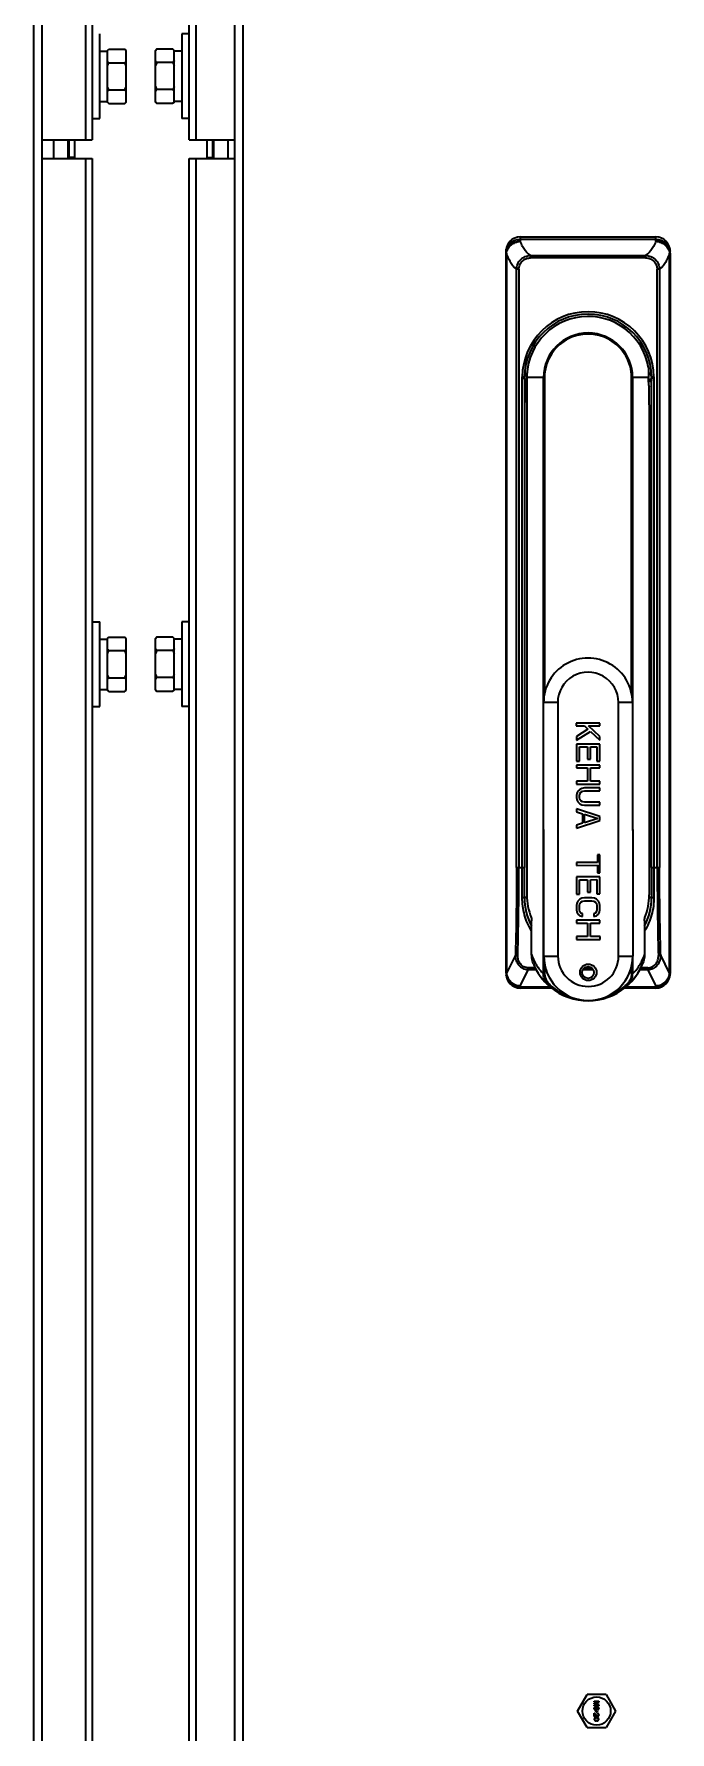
# Model space of a CAD drawing. Header units: millimetres. Extents: x 32496 to 166256, y 3504 to 23939.
# Drawn here: x 50183.9 to 50319.1, y 15969.3 to 16330.3 of the extents above; entities that cross this region are included whole.
import ezdxf

# ---------------------------------------------------------------- set-up
doc = ezdxf.new("R2010")
doc.units = ezdxf.units.MM
doc.layers.get('0').update_dxf_attribs({"lineweight": 35})

msp = doc.modelspace()

# ---------------------------------------------------------------- linework, layer by layer
at = {"linetype": 'Continuous'}
for p, q in [((50183.94, 15308.349), (50183.94, 17321.349)), ((50185.64, 17321.349), (50185.64, 15308.349)), ((50194.94, 16307.849), (50194.94, 17319.949)), ((50218.34, 17319.949), (50218.34, 16307.849)), ((50226.64, 15308.349), (50226.64, 17321.349)), ((50228.34, 17321.349), (50228.34, 15308.349)), ((50196.34, 16443.718), (50196.34, 16307.849)), ((50216.94, 16307.849), (50216.94, 16443.73)), ((50197.94, 16312.349), (50197.94, 16330.349)), ((50216.94, 16330.349), (50215.34, 16330.349)), ((50215.34, 16330.349), (50215.34, 16312.349)), ((50197.94, 16326.699), (50199.54, 16326.699)), ((50199.54, 16326.822), (50199.84, 16327.122)), ((50199.54, 16315.875), (50199.54, 16326.822)), ((50199.84, 16327.122), (50203.24, 16327.122)), ((50203.54, 16326.822), (50203.24, 16327.122)), ((50203.54, 16315.875), (50203.54, 16326.822)), ((50209.74, 16326.822), (50210.011, 16327.093)), ((50209.74, 16315.875), (50209.74, 16326.822)), ((50210.04, 16327.122), (50210.011, 16327.093)), ((50213.44, 16327.122), (50210.04, 16327.122)), ((50213.44, 16327.122), (50213.469, 16327.093)), ((50213.74, 16326.822), (50213.469, 16327.093)), ((50213.74, 16315.875), (50213.74, 16326.822)), ((50215.34, 16326.699), (50213.74, 16326.699)), ((50199.84, 16324.235), (50203.24, 16324.235)), ((50213.44, 16324.28), (50210.04, 16324.28)), ((50197.94, 16315.999), (50199.54, 16315.999)), ((50199.54, 16315.875), (50199.84, 16315.575)), ((50199.84, 16318.462), (50203.24, 16318.462)), ((50199.84, 16315.575), (50203.24, 16315.575)), ((50203.54, 16315.875), (50203.24, 16315.575)), ((50209.74, 16315.875), (50210.011, 16315.604)), ((50213.44, 16318.506), (50210.04, 16318.506)), ((50213.44, 16315.575), (50210.04, 16315.575)), ((50213.74, 16315.875), (50213.469, 16315.604)), ((50215.34, 16315.999), (50213.74, 16315.999)), ((50196.34, 16312.349), (50197.94, 16312.349)), ((50216.94, 16312.349), (50215.34, 16312.349)), ((50185.64, 16307.849), (50196.34, 16307.849)), ((50188.14, 16303.849), (50188.14, 16307.849)), ((50191.14, 16307.849), (50191.14, 16303.849)), ((50191.34, 16307.849), (50191.34, 16304.049)), ((50192.54, 16307.849), (50192.54, 16304.049)), ((50216.94, 16307.849), (50226.64, 16307.849)), ((50220.74, 16304.049), (50220.74, 16307.849)), ((50221.94, 16304.049), (50221.94, 16307.849)), ((50222.14, 16303.849), (50222.14, 16307.849)), ((50225.14, 16307.849), (50225.14, 16303.849)), ((50185.64, 16303.849), (50196.34, 16303.849)), ((50192.54, 16304.049), (50191.34, 16304.049)), ((50194.94, 15308.349), (50194.94, 16303.849)), ((50196.34, 16303.849), (50196.34, 16198.981)), ((50216.94, 16303.849), (50226.64, 16303.849)), ((50216.94, 16198.994), (50216.94, 16303.849)), ((50218.34, 16303.849), (50218.34, 15308.349)), ((50220.74, 16304.049), (50221.94, 16304.049)), ((50287.29, 16287.199), (50316.139, 16287.199)), ((50287.29, 16287.199), (50287.29, 16286.662)), ((50316.14, 16286.662), (50287.29, 16286.662)), ((50287.29, 16286.662), (50287.29, 16286.294)), ((50316.14, 16286.662), (50316.139, 16287.199)), ((50316.14, 16286.292), (50316.14, 16286.662)), ((50284.29, 16284.199), (50284.29, 16283.774)), ((50284.368, 16283.774), (50284.29, 16283.774)), ((50284.29, 16130.648), (50284.29, 16283.774)), ((50284.368, 16283.774), (50284.368, 16130.648)), ((50289.505, 16283.251), (50313.928, 16283.251)), ((50289.505, 16283.251), (50289.505, 16282.755)), ((50313.928, 16282.755), (50289.505, 16282.755)), ((50313.928, 16282.755), (50313.928, 16283.251)), ((50319.139, 16283.774), (50319.062, 16283.774)), ((50319.062, 16130.648), (50319.062, 16283.774)), ((50319.139, 16283.774), (50319.139, 16284.199)), ((50319.139, 16283.774), (50319.139, 16130.648)), ((50287.014, 16280.309), (50286.527, 16280.309)), ((50286.527, 16153.099), (50286.527, 16280.309)), ((50287.014, 16280.309), (50287.014, 16153.099)), ((50316.906, 16280.309), (50316.419, 16280.309)), ((50316.419, 16153.099), (50316.419, 16280.309)), ((50316.906, 16280.309), (50316.906, 16153.099)), ((50287.72, 16257.256), (50288.218, 16257.225)), ((50287.726, 16257.445), (50288.226, 16257.44)), ((50289.785, 16257.299), (50288.738, 16257.299)), ((50288.738, 16257.165), (50288.738, 16257.299)), ((50292.248, 16257.299), (50289.785, 16257.299)), ((50292.466, 16257.299), (50292.248, 16257.299)), ((50292.248, 16130.514), (50292.248, 16257.299)), ((50292.466, 16257.299), (50292.466, 16190.094)), ((50311.189, 16257.299), (50310.97, 16257.299)), ((50310.97, 16190.099), (50310.97, 16257.299)), ((50314.554, 16257.299), (50311.189, 16257.299)), ((50311.189, 16257.299), (50311.189, 16160.981)), ((50314.554, 16259.349), (50314.554, 16257.299)), ((50315.207, 16257.442), (50315.707, 16257.447)), ((50315.714, 16257.255), (50315.215, 16257.225)), ((50288.216, 16257.158), (50287.717, 16257.158)), ((50287.717, 16153.099), (50287.717, 16257.158)), ((50288.216, 16257.158), (50288.216, 16153.099)), ((50288.688, 16256.878), (50288.683, 16256.878)), ((50288.727, 16256.888), (50288.722, 16256.888)), ((50288.731, 16254.387), (50288.731, 16254.502)), ((50288.736, 16256.605), (50288.735, 16255.894)), ((50288.736, 16257.098), (50288.736, 16257.064)), ((50288.737, 16257.098), (50288.736, 16256.605)), ((50288.736, 16256.007), (50288.737, 16256.597)), ((50288.737, 16257.165), (50288.737, 16257.098)), ((50288.737, 16256.597), (50288.738, 16257.064)), ((50288.738, 16257.098), (50288.738, 16257.165)), ((50288.738, 16257.064), (50288.738, 16257.165)), ((50288.738, 16257.098), (50288.738, 16257.064)), ((50288.738, 16257.064), (50288.738, 16257.098)), ((50314.699, 16255.363), (50314.7, 16255.353)), ((50314.699, 16255.252), (50314.699, 16255.363)), ((50314.705, 16254.164), (50314.7, 16255.353)), ((50315.717, 16257.158), (50315.216, 16257.158)), ((50315.216, 16153.099), (50315.216, 16257.158)), ((50315.717, 16257.158), (50315.717, 16153.099)), ((50288.717, 16251.964), (50288.717, 16251.962)), ((50288.717, 16251.506), (50288.717, 16251.513)), ((50288.717, 16251.506), (50288.717, 16147.296)), ((50314.716, 16251.964), (50314.716, 16251.962)), ((50314.717, 16251.52), (50314.717, 16147.296)), ((50314.717, 16251.52), (50314.717, 16251.513)), ((50196.34, 16205.349), (50197.94, 16205.349)), ((50197.94, 16187.349), (50197.94, 16205.349)), ((50216.94, 16205.349), (50215.34, 16205.349)), ((50215.34, 16205.349), (50215.34, 16187.349)), ((50197.94, 16201.699), (50199.54, 16201.699)), ((50199.54, 16201.822), (50199.84, 16202.122)), ((50199.54, 16190.875), (50199.54, 16201.822)), ((50199.84, 16202.122), (50203.24, 16202.122)), ((50203.54, 16201.822), (50203.24, 16202.122)), ((50203.54, 16190.875), (50203.54, 16201.822)), ((50209.74, 16201.822), (50210.011, 16202.093)), ((50209.74, 16190.875), (50209.74, 16201.822)), ((50210.04, 16202.122), (50210.011, 16202.093)), ((50213.44, 16202.122), (50210.04, 16202.122)), ((50213.44, 16202.122), (50213.469, 16202.093)), ((50213.74, 16201.822), (50213.469, 16202.093)), ((50213.74, 16190.875), (50213.74, 16201.822)), ((50215.34, 16201.699), (50213.74, 16201.699)), ((50196.34, 16198.981), (50196.34, 16193.718)), ((50199.84, 16199.235), (50203.24, 16199.235)), ((50213.44, 16199.28), (50210.04, 16199.28)), ((50216.94, 16193.73), (50216.94, 16198.994)), ((50196.34, 16193.718), (50196.34, 15948.981)), ((50199.84, 16193.462), (50203.24, 16193.462)), ((50213.44, 16193.506), (50210.04, 16193.506)), ((50216.94, 15948.994), (50216.94, 16193.73)), ((50197.94, 16190.999), (50199.54, 16190.999)), ((50199.54, 16190.875), (50199.84, 16190.575)), ((50199.84, 16190.575), (50203.24, 16190.575)), ((50203.54, 16190.875), (50203.24, 16190.575)), ((50209.74, 16190.875), (50210.011, 16190.604)), ((50213.44, 16190.575), (50210.04, 16190.575)), ((50213.74, 16190.875), (50213.469, 16190.604)), ((50215.34, 16190.999), (50213.74, 16190.999)), ((50196.34, 16187.349), (50197.94, 16187.349)), ((50216.94, 16187.349), (50215.34, 16187.349)), ((50295.269, 16188.194), (50292.268, 16188.191)), ((50292.309, 16134.292), (50292.268, 16188.191)), ((50295.269, 16188.194), (50295.31, 16134.294)), ((50311.168, 16188.206), (50308.169, 16188.204)), ((50308.21, 16134.304), (50308.169, 16188.204)), ((50311.168, 16188.206), (50311.209, 16134.306)), ((50304.222, 16183.851), (50299.222, 16183.847)), ((50299.222, 16183.847), (50299.222, 16183.237)), ((50299.222, 16183.237), (50300.925, 16183.239)), ((50301.67, 16182.529), (50299.224, 16181.003)), ((50299.225, 16180.191), (50302.202, 16182.021)), ((50300.925, 16183.239), (50301.67, 16182.529)), ((50301.776, 16183.239), (50304.222, 16183.241)), ((50304.224, 16181.007), (50301.776, 16183.239)), ((50302.202, 16182.021), (50304.225, 16180.195)), ((50304.222, 16183.241), (50304.222, 16183.851)), ((50299.224, 16181.003), (50299.225, 16180.191)), ((50304.225, 16179.383), (50299.225, 16179.379)), ((50299.225, 16179.379), (50299.228, 16175.723)), ((50299.864, 16178.77), (50301.566, 16178.771)), ((50299.866, 16175.724), (50299.864, 16178.77)), ((50301.566, 16178.771), (50301.568, 16176.131)), ((50302.205, 16178.772), (50303.588, 16178.773)), ((50302.207, 16176.132), (50302.205, 16178.772)), ((50303.588, 16178.773), (50303.59, 16175.726)), ((50304.225, 16180.195), (50304.224, 16181.007)), ((50304.228, 16175.727), (50304.225, 16179.383)), ((50299.228, 16175.723), (50299.866, 16175.724)), ((50304.229, 16174.915), (50299.229, 16174.911)), ((50299.229, 16174.911), (50299.229, 16174.302)), ((50299.229, 16174.302), (50301.57, 16174.303)), ((50301.568, 16176.131), (50302.207, 16176.132)), ((50301.57, 16174.303), (50301.572, 16171.46)), ((50302.208, 16174.304), (50304.229, 16174.305)), ((50302.21, 16171.46), (50302.208, 16174.304)), ((50303.59, 16175.726), (50304.228, 16175.727)), ((50304.229, 16174.305), (50304.229, 16174.915)), ((50301.572, 16171.46), (50299.231, 16171.458)), ((50299.231, 16171.458), (50299.232, 16170.849)), ((50299.232, 16170.849), (50304.232, 16170.853)), ((50304.231, 16171.462), (50302.21, 16171.46)), ((50304.232, 16170.853), (50304.231, 16171.462)), ((50299.34, 16168.92), (50299.234, 16168.412)), ((50299.234, 16168.412), (50299.234, 16168.006)), ((50299.234, 16168.006), (50299.341, 16167.498)), ((50299.552, 16169.326), (50299.34, 16168.92)), ((50299.341, 16167.498), (50299.554, 16167.092)), ((50299.977, 16169.733), (50299.552, 16169.326)), ((50299.554, 16167.092), (50299.98, 16166.686)), ((50299.872, 16168.412), (50299.978, 16168.819)), ((50299.872, 16168.006), (50299.872, 16168.412)), ((50299.979, 16167.6), (50299.872, 16168.006)), ((50300.403, 16169.936), (50299.977, 16169.733)), ((50299.978, 16168.819), (50300.191, 16169.123)), ((50300.192, 16167.296), (50299.979, 16167.6)), ((50300.191, 16169.123), (50300.51, 16169.327)), ((50300.511, 16167.093), (50300.192, 16167.296)), ((50300.935, 16170.038), (50300.403, 16169.936)), ((50300.51, 16169.327), (50300.935, 16169.429)), ((50300.937, 16166.992), (50300.511, 16167.093)), ((50304.232, 16170.04), (50300.935, 16170.038)), ((50300.935, 16169.429), (50304.233, 16169.431)), ((50304.235, 16166.994), (50300.937, 16166.992)), ((50304.233, 16169.431), (50304.232, 16170.04)), ((50304.235, 16166.385), (50304.235, 16166.994)), ((50304.237, 16163.948), (50299.236, 16165.569)), ((50299.236, 16165.569), (50299.236, 16164.959)), ((50299.236, 16164.959), (50300.513, 16164.554)), ((50299.98, 16166.686), (50300.405, 16166.483)), ((50300.405, 16166.483), (50300.937, 16166.382)), ((50300.513, 16164.554), (50300.515, 16162.523)), ((50300.937, 16166.382), (50304.235, 16166.385)), ((50300.939, 16164.453), (50303.812, 16163.541)), ((50300.94, 16162.625), (50300.939, 16164.453)), ((50303.812, 16163.541), (50300.94, 16162.625)), ((50304.238, 16163.135), (50304.237, 16163.948)), ((50300.515, 16162.523), (50299.238, 16162.116)), ((50299.238, 16162.116), (50299.239, 16161.507)), ((50299.239, 16161.507), (50304.238, 16163.135)), ((50286.527, 16153.099), (50287.014, 16153.099)), ((50287.014, 16153.099), (50287.717, 16153.099)), ((50287.717, 16153.099), (50288.216, 16153.099)), ((50287.717, 16146.78), (50287.717, 16153.099)), ((50288.216, 16146.799), (50288.216, 16153.099)), ((50303.713, 16154.199), (50299.244, 16154.196)), ((50299.244, 16154.196), (50299.245, 16153.586)), ((50299.245, 16153.586), (50303.713, 16153.59)), ((50304.243, 16155.824), (50303.711, 16155.824)), ((50303.711, 16155.824), (50303.713, 16154.199)), ((50303.713, 16153.59), (50303.714, 16151.965)), ((50304.246, 16151.965), (50304.243, 16155.824)), ((50315.216, 16153.099), (50315.717, 16153.099)), ((50315.216, 16153.099), (50315.216, 16146.799)), ((50315.717, 16153.099), (50316.419, 16153.099)), ((50315.717, 16153.099), (50315.717, 16146.78)), ((50316.419, 16153.099), (50316.906, 16153.099)), ((50304.247, 16151.153), (50299.247, 16151.149)), ((50299.247, 16151.149), (50299.25, 16147.494)), ((50299.886, 16150.54), (50301.588, 16150.542)), ((50299.888, 16147.494), (50299.886, 16150.54)), ((50301.588, 16150.542), (50301.59, 16147.902)), ((50302.226, 16150.542), (50303.609, 16150.543)), ((50302.228, 16147.902), (50302.226, 16150.542)), ((50303.609, 16150.543), (50303.611, 16147.497)), ((50303.714, 16151.965), (50304.246, 16151.965)), ((50304.25, 16147.497), (50304.247, 16151.153)), ((50288.216, 16146.799), (50288.748, 16146.799)), ((50299.25, 16147.494), (50299.888, 16147.494)), ((50299.357, 16145.564), (50299.251, 16145.056)), ((50299.57, 16145.971), (50299.357, 16145.564)), ((50299.995, 16146.377), (50299.57, 16145.971)), ((50299.89, 16145.057), (50299.996, 16145.463)), ((50300.42, 16146.581), (50299.995, 16146.377)), ((50299.996, 16145.463), (50300.208, 16145.768)), ((50300.208, 16145.768), (50300.527, 16145.971)), ((50300.952, 16146.682), (50300.42, 16146.581)), ((50300.527, 16145.971), (50300.953, 16146.073)), ((50302.548, 16146.684), (50300.952, 16146.682)), ((50300.953, 16146.073), (50302.549, 16146.074)), ((50301.59, 16147.902), (50302.228, 16147.902)), ((50303.08, 16146.583), (50302.548, 16146.684)), ((50302.549, 16146.074), (50302.974, 16145.973)), ((50302.974, 16145.973), (50303.293, 16145.77)), ((50303.506, 16146.38), (50303.08, 16146.583)), ((50303.293, 16145.77), (50303.506, 16145.466)), ((50303.932, 16145.974), (50303.506, 16146.38)), ((50303.506, 16145.466), (50303.613, 16145.06)), ((50303.611, 16147.497), (50304.25, 16147.497)), ((50304.145, 16145.568), (50303.932, 16145.974)), ((50304.251, 16145.06), (50304.145, 16145.568)), ((50314.685, 16146.799), (50315.216, 16146.799)), ((50314.717, 16147.296), (50314.717, 16147.299)), ((50289.718, 16134.625), (50289.717, 16141.8)), ((50299.251, 16145.056), (50299.252, 16144.143)), ((50299.252, 16144.143), (50299.359, 16143.635)), ((50304.254, 16141.912), (50299.254, 16141.909)), ((50299.254, 16141.909), (50299.254, 16141.299)), ((50299.359, 16143.635), (50299.572, 16143.229)), ((50299.572, 16143.229), (50299.998, 16142.823)), ((50299.89, 16144.143), (50299.89, 16145.057)), ((50299.997, 16143.737), (50299.89, 16144.143)), ((50300.21, 16143.432), (50299.997, 16143.737)), ((50299.998, 16142.823), (50300.53, 16142.722)), ((50300.529, 16143.331), (50300.21, 16143.432)), ((50300.53, 16142.722), (50300.529, 16143.331)), ((50303.295, 16143.435), (50302.976, 16143.333)), ((50302.976, 16143.333), (50302.977, 16142.724)), ((50302.977, 16142.724), (50303.508, 16142.826)), ((50303.508, 16143.74), (50303.295, 16143.435)), ((50303.614, 16144.146), (50303.508, 16143.74)), ((50303.508, 16142.826), (50303.934, 16143.232)), ((50303.613, 16145.06), (50303.614, 16144.146)), ((50303.934, 16143.232), (50304.146, 16143.639)), ((50304.146, 16143.639), (50304.252, 16144.146)), ((50304.252, 16144.146), (50304.251, 16145.06)), ((50304.254, 16141.303), (50304.254, 16141.912)), ((50313.717, 16141.8), (50313.717, 16134.625)), ((50299.254, 16141.299), (50301.595, 16141.301)), ((50301.597, 16138.458), (50299.256, 16138.456)), ((50299.256, 16138.456), (50299.257, 16137.847)), ((50301.595, 16141.301), (50301.597, 16138.458)), ((50302.233, 16141.302), (50304.254, 16141.303)), ((50302.235, 16138.458), (50302.233, 16141.302)), ((50304.256, 16138.46), (50302.235, 16138.458)), ((50304.257, 16137.851), (50304.256, 16138.46)), ((50286.282, 16134.485), (50284.368, 16130.648)), ((50299.257, 16137.847), (50304.257, 16137.851)), ((50319.062, 16130.648), (50317.15, 16134.485)), ((50287.29, 16127.929), (50289.016, 16131.388)), ((50290.537, 16131.777), (50289.016, 16131.777)), ((50289.016, 16131.777), (50289.016, 16131.388)), ((50290.721, 16131.388), (50289.016, 16131.388)), ((50292.309, 16134.292), (50295.31, 16134.294)), ((50292.466, 16132.708), (50292.466, 16130.514)), ((50302.8, 16131.388), (50300.637, 16131.388)), ((50302.468, 16131.777), (50300.969, 16131.777)), ((50308.21, 16134.304), (50311.209, 16134.306)), ((50310.97, 16130.514), (50310.97, 16132.268)), ((50311.189, 16134.099), (50311.189, 16130.514)), ((50314.417, 16131.388), (50312.717, 16131.388)), ((50314.417, 16131.777), (50312.89, 16131.777)), ((50313.382, 16132.805), (50313.382, 16132.805)), ((50314.417, 16131.388), (50314.417, 16131.777)), ((50314.417, 16131.388), (50316.14, 16127.929)), ((50284.368, 16130.648), (50284.29, 16130.648)), ((50284.29, 16130.648), (50284.29, 16130.499)), ((50287.29, 16127.929), (50287.29, 16127.78)), ((50287.29, 16127.78), (50293.628, 16127.78)), ((50287.29, 16127.78), (50287.29, 16127.499)), ((50294.009, 16127.499), (50287.29, 16127.499)), ((50292.248, 16130.514), (50292.466, 16130.514)), ((50316.139, 16127.499), (50309.427, 16127.499)), ((50309.732, 16127.705), (50311.156, 16129.103)), ((50309.732, 16127.705), (50309.732, 16127.705)), ((50309.808, 16127.78), (50316.14, 16127.78)), ((50310.97, 16130.514), (50311.189, 16130.514)), ((50311.156, 16129.103), (50312.376, 16130.767)), ((50316.139, 16127.499), (50316.14, 16127.78)), ((50316.14, 16127.78), (50316.14, 16127.929)), ((50319.062, 16130.648), (50319.139, 16130.648)), ((50319.139, 16130.499), (50319.139, 16130.648)), ((50299.472, 15973.789), (50301.493, 15977.289)), ((50305.534, 15977.289), (50301.493, 15977.289)), ((50303.014, 15975.889), (50304.014, 15975.889)), ((50303.014, 15975.764), (50303.014, 15975.889)), ((50303.801, 15975.764), (50303.014, 15975.764)), ((50303.801, 15975.764), (50303.014, 15975.472)), ((50303.12, 15975.389), (50304.014, 15975.701)), ((50304.014, 15975.889), (50304.014, 15975.701)), ((50305.534, 15977.289), (50307.555, 15973.789)), ((50301.493, 15970.289), (50299.472, 15973.789)), ((50303.014, 15975.305), (50303.014, 15975.472)), ((50303.014, 15975.305), (50303.801, 15975.014)), ((50303.014, 15975.014), (50303.801, 15975.014)), ((50303.014, 15974.889), (50303.014, 15975.014)), ((50304.014, 15974.889), (50303.014, 15974.889)), ((50303.035, 15974.493), (50303.014, 15974.389)), ((50303.014, 15974.284), (50303.014, 15974.389)), ((50303.014, 15974.284), (50303.035, 15974.18)), ((50303.014, 15973.347), (50303.12, 15973.347)), ((50303.014, 15972.597), (50303.014, 15973.347)), ((50303.12, 15972.597), (50303.014, 15972.597)), ((50303.035, 15972.18), (50303.014, 15972.055)), ((50303.014, 15972.055), (50303.035, 15971.93)), ((50303.099, 15974.597), (50303.035, 15974.493)), ((50303.035, 15974.18), (50303.099, 15974.076)), ((50303.099, 15972.284), (50303.035, 15972.18)), ((50303.184, 15974.659), (50303.099, 15974.597)), ((50303.099, 15974.076), (50303.184, 15974.014)), ((50303.162, 15972.347), (50303.099, 15972.284)), ((50304.014, 15975.076), (50303.12, 15975.389)), ((50303.12, 15974.409), (50303.141, 15974.472)), ((50303.12, 15974.409), (50303.12, 15974.264)), ((50303.141, 15974.201), (50303.12, 15974.264)), ((50303.652, 15972.764), (50303.12, 15973.347)), ((50303.12, 15973.18), (50303.588, 15972.659)), ((50303.12, 15973.18), (50303.12, 15972.597)), ((50303.12, 15972.055), (50303.141, 15972.159)), ((50303.141, 15971.951), (50303.12, 15972.055)), ((50303.141, 15974.472), (50303.184, 15974.534)), ((50303.184, 15974.139), (50303.141, 15974.201)), ((50303.141, 15972.159), (50303.184, 15972.222)), ((50303.248, 15972.389), (50303.162, 15972.347)), ((50303.29, 15974.701), (50303.184, 15974.659)), ((50303.184, 15974.534), (50303.248, 15974.576)), ((50303.248, 15974.097), (50303.184, 15974.139)), ((50303.184, 15974.014), (50303.29, 15973.972)), ((50303.184, 15972.222), (50303.311, 15972.305)), ((50303.248, 15974.576), (50303.311, 15974.597)), ((50303.311, 15974.076), (50303.248, 15974.097)), ((50303.311, 15972.409), (50303.248, 15972.389)), ((50303.439, 15974.722), (50303.29, 15974.701)), ((50303.396, 15973.972), (50303.29, 15973.972)), ((50303.375, 15974.597), (50303.311, 15974.597)), ((50303.311, 15974.076), (50303.375, 15974.076)), ((50303.418, 15972.43), (50303.311, 15972.409)), ((50303.311, 15972.305), (50303.439, 15972.326)), ((50303.333, 15973.68), (50303.482, 15973.68)), ((50303.333, 15973.639), (50303.333, 15973.68)), ((50303.482, 15973.639), (50303.333, 15973.639)), ((50303.375, 15974.597), (50303.439, 15974.576)), ((50303.439, 15974.097), (50303.375, 15974.076)), ((50303.396, 15973.805), (50303.375, 15973.784)), ((50303.375, 15973.784), (50303.482, 15973.68)), ((50303.482, 15973.639), (50303.375, 15973.534)), ((50303.375, 15973.534), (50303.396, 15973.514)), ((50303.396, 15973.972), (50303.503, 15974.014)), ((50303.524, 15973.68), (50303.396, 15973.805)), ((50303.396, 15973.514), (50303.524, 15973.639)), ((50303.418, 15972.43), (50303.609, 15972.43)), ((50303.439, 15974.722), (50303.588, 15974.722)), ((50303.439, 15974.576), (50303.482, 15974.534)), ((50303.482, 15974.139), (50303.439, 15974.097)), ((50303.588, 15972.326), (50303.439, 15972.326)), ((50303.482, 15974.534), (50303.524, 15974.472)), ((50303.524, 15974.201), (50303.482, 15974.139)), ((50303.503, 15974.014), (50303.567, 15974.076)), ((50303.524, 15974.472), (50303.545, 15974.409)), ((50303.545, 15974.264), (50303.524, 15974.201)), ((50303.652, 15973.805), (50303.524, 15973.68)), ((50303.524, 15973.639), (50303.652, 15973.514)), ((50303.588, 15974.618), (50303.545, 15974.618)), ((50303.631, 15974.493), (50303.545, 15974.618)), ((50303.545, 15974.264), (50303.545, 15974.409)), ((50303.567, 15974.076), (50303.631, 15974.18)), ((50303.567, 15973.68), (50303.673, 15973.784)), ((50303.567, 15973.68), (50303.716, 15973.68)), ((50303.716, 15973.639), (50303.567, 15973.639)), ((50303.673, 15973.534), (50303.567, 15973.639)), ((50303.737, 15974.701), (50303.588, 15974.722)), ((50303.588, 15974.618), (50303.716, 15974.597)), ((50303.588, 15972.659), (50303.652, 15972.618)), ((50303.588, 15972.326), (50303.716, 15972.305)), ((50303.716, 15972.409), (50303.609, 15972.43)), ((50303.652, 15974.389), (50303.631, 15974.493)), ((50303.631, 15974.18), (50303.652, 15974.284)), ((50303.652, 15974.389), (50303.652, 15974.284)), ((50303.673, 15973.784), (50303.652, 15973.805)), ((50303.652, 15973.514), (50303.673, 15973.534)), ((50303.737, 15972.722), (50303.652, 15972.764)), ((50303.652, 15972.618), (50303.737, 15972.597)), ((50303.716, 15974.597), (50303.779, 15974.576)), ((50303.716, 15973.68), (50303.716, 15973.639)), ((50303.779, 15972.389), (50303.716, 15972.409)), ((50303.716, 15972.305), (50303.843, 15972.222)), ((50303.843, 15974.659), (50303.737, 15974.701)), ((50303.737, 15972.722), (50303.779, 15972.722)), ((50303.779, 15972.597), (50303.737, 15972.597)), ((50303.779, 15974.576), (50303.843, 15974.534)), ((50303.843, 15974.159), (50303.779, 15974.118)), ((50303.779, 15974.014), (50303.779, 15974.118)), ((50303.779, 15974.014), (50303.843, 15974.034)), ((50303.865, 15973.305), (50303.779, 15973.326)), ((50303.779, 15973.222), (50303.779, 15973.326)), ((50303.779, 15973.222), (50303.843, 15973.18)), ((50303.843, 15972.764), (50303.779, 15972.722)), ((50303.779, 15972.597), (50303.865, 15972.618)), ((50303.865, 15972.347), (50303.779, 15972.389)), ((50303.928, 15974.597), (50303.843, 15974.659)), ((50303.843, 15974.534), (50303.886, 15974.472)), ((50303.886, 15974.222), (50303.843, 15974.159)), ((50303.843, 15974.034), (50303.928, 15974.097)), ((50303.843, 15973.18), (50303.886, 15973.118)), ((50303.886, 15972.826), (50303.843, 15972.764)), ((50303.843, 15972.222), (50303.886, 15972.159)), ((50303.95, 15973.222), (50303.865, 15973.305)), ((50303.865, 15972.618), (50303.95, 15972.701)), ((50303.928, 15972.284), (50303.865, 15972.347)), ((50303.886, 15974.472), (50303.907, 15974.409)), ((50303.907, 15974.284), (50303.886, 15974.222)), ((50303.886, 15973.118), (50303.907, 15973.014)), ((50303.907, 15972.93), (50303.886, 15972.826)), ((50303.886, 15972.159), (50303.907, 15972.055)), ((50303.907, 15972.055), (50303.886, 15971.951)), ((50303.907, 15974.284), (50303.907, 15974.409)), ((50303.907, 15972.93), (50303.907, 15973.014)), ((50303.992, 15974.493), (50303.928, 15974.597)), ((50303.928, 15974.097), (50303.992, 15974.201)), ((50303.992, 15972.18), (50303.928, 15972.284)), ((50303.992, 15973.139), (50303.95, 15973.222)), ((50303.95, 15972.701), (50303.992, 15972.784)), ((50304.014, 15974.389), (50303.992, 15974.493)), ((50303.992, 15974.201), (50304.014, 15974.305)), ((50304.014, 15972.993), (50303.992, 15973.139)), ((50303.992, 15972.784), (50304.014, 15972.909)), ((50304.014, 15972.055), (50303.992, 15972.18)), ((50303.992, 15971.93), (50304.014, 15972.055)), ((50304.014, 15975.076), (50304.014, 15974.889)), ((50304.014, 15974.389), (50304.014, 15974.305)), ((50304.014, 15972.993), (50304.014, 15972.909)), ((50307.555, 15973.789), (50305.534, 15970.289)), ((50301.493, 15970.289), (50305.534, 15970.289)), ((50303.035, 15971.93), (50303.099, 15971.826)), ((50303.099, 15971.826), (50303.162, 15971.764)), ((50303.184, 15971.889), (50303.141, 15971.951)), ((50303.162, 15971.764), (50303.248, 15971.722)), ((50303.311, 15971.805), (50303.184, 15971.889)), ((50303.248, 15971.722), (50303.311, 15971.701)), ((50303.439, 15971.784), (50303.311, 15971.805)), ((50303.311, 15971.701), (50303.418, 15971.68)), ((50303.609, 15971.68), (50303.418, 15971.68)), ((50303.439, 15971.784), (50303.588, 15971.784)), ((50303.716, 15971.805), (50303.588, 15971.784)), ((50303.609, 15971.68), (50303.716, 15971.701)), ((50303.843, 15971.889), (50303.716, 15971.805)), ((50303.716, 15971.701), (50303.779, 15971.722)), ((50303.779, 15971.722), (50303.865, 15971.764)), ((50303.886, 15971.951), (50303.843, 15971.889)), ((50303.865, 15971.764), (50303.928, 15971.826)), ((50303.928, 15971.826), (50303.992, 15971.93))]:
    msp.add_line(p, q, dxfattribs=at)
for points in [[(50288.735, 16255.894), (50288.734, 16255.547), (50288.733, 16255.191), (50288.732, 16254.827), (50288.73, 16254.454), (50288.729, 16254.074), (50288.726, 16253.687), (50288.722, 16252.903)], [(50314.716, 16251.964), (50314.712, 16252.869), (50314.705, 16254.164)], [(50288.722, 16252.903), (50288.72, 16252.509), (50288.718, 16252.116), (50288.717, 16251.964)], [(50312.376, 16130.767), (50313.263, 16132.509), (50313.382, 16132.805)]]:
    msp.add_lwpolyline(points, dxfattribs=at)
for centre, radius in [((50301.762, 16130.849), 1.75), ((50301.718, 16130.799), 1.25), ((50303.514, 15973.789), 3)]:
    msp.add_circle(centre, radius, dxfattribs=at)
for centre, radius, start, end in [((50200.782, 16324.548), 3.555, 39.13645, 39.50132), ((50202.298, 16318.15), 3.556, 219.13644, 219.50078), ((50212.554, 16318.165), 3.606, 218.71028, 219.13391), ((50213.877, 16319.355), 5.386, 224.12457, 224.56524), ((50209.604, 16319.354), 5.384, 315.43477, 315.87545), ((50210.925, 16318.166), 3.607, 320.8641, 321.28972), ((50192.74, 16304.049), 1.4, 180, 188.23663), ((50192.74, 16304.049), 0.2, 180, 270), ((50220.54, 16304.049), 0.2, 270, 0), ((50220.54, 16304.049), 1.4, 351.76338, 0), ((50287.29, 16284.199), 3, 90, 180), ((50316.139, 16284.199), 3, 0, 90), ((50301.717, 16257.299), 13.991, 0.60847, 179.40175), ((50301.716, 16257.299), 13.491, 0.60848, 179.40137), ((50301.717, 16257.299), 13, 9.07297, 183.05099), ((50301.718, 16257.299), 9.471, 0, 179.99932), ((50301.718, 16257.299), 9.252, 0, 180.00004), ((50289.335, 16257.158), 1.618, 176.5272, 179.99951), ((50283.955, 16257.484), 3.772, 356.52687, 359.40177), ((50289.375, 16257.158), 1.159, 176.64829, 179.99806), ((50284.023, 16257.477), 4.203, 356.56899, 357.54311), ((50289.523, 16257.295), 1.307, 183.03864, 185.33828), ((50284.023, 16257.477), 4.203, 357.54314, 359.49098), ((50284.74, 16257.694), 3.55, 349.95387, 353.3266), ((50284.718, 16257.696), 3.572, 353.33366, 0.05245), ((50300.543, 16257.084), 11.806, 178.95699, 179.606), ((50312.977, 16257.058), 24.24, 179.43044, 179.74648), ((50318.796, 16257.701), 3.653, 179.94056, 186.58068), ((50318.778, 16257.699), 3.635, 186.58858, 188.21121), ((50319.535, 16257.481), 4.328, 180.51966, 183.39723), ((50314.058, 16257.158), 1.159, 1.35337, 3.31753), ((50314.058, 16257.158), 1.159, 359.99875, 1.35346), ((50319.606, 16257.489), 3.899, 180.60869, 183.33813), ((50313.983, 16257.155), 1.734, 0.07566, 3.51497), ((50288.899, 16259.908), 3.037, 266.01886, 266.21109), ((50289.237, 16258.685), 2.307, 257.03418, 257.4678), ((50300.544, 16257.084), 11.808, 179.60599, 179.92883), ((50300.544, 16257.084), 11.808, 180.09703, 181.04549), ((50314.409, 16262.599), 5.735, 271.65288, 271.78484), ((50318.768, 16257.697), 3.625, 188.21096, 189.92458), ((50406.485, 16251.517), 117.768, 179.78371, 180.00222), ((50196.951, 16251.532), 117.765, 359.99451, 0.20936), ((50200.782, 16199.548), 3.555, 39.13645, 39.50132), ((50301.718, 16188.199), 9.45, 0.04337, 180.04337), ((50301.719, 16188.199), 6.45, 0.04337, 180.04337), ((50202.298, 16193.15), 3.556, 219.13644, 219.50078), ((50212.554, 16193.165), 3.606, 218.71028, 219.13391), ((50213.877, 16194.355), 5.386, 224.12457, 224.56524), ((50209.604, 16194.354), 5.384, 315.43477, 315.87545), ((50210.925, 16193.166), 3.607, 320.8641, 321.28972), ((50301.716, 16146.799), 13.5, 180, 206.97478), ((50301.717, 16147.299), 13, 180, 201.6689), ((50301.716, 16146.799), 13.5, 332.96511, 0.00017), ((50301.716, 16146.799), 13.5, 332.97646, 0.00017), ((50301.717, 16147.299), 13, 338.33253, 359.98945), ((50301.718, 16137.299), 12.5, 201.07049, 230.12695), ((50301.759, 16134.299), 9.45, 180.04337, 0.04337), ((50301.76, 16134.299), 6.45, 180.04337, 0.04337), ((50301.718, 16137.299), 12.5, 309.8738, 338.92983), ((50286.76, 16130.649), 2.47, 180.01146, 186.82519), ((50287.29, 16130.499), 3, 180, 270), ((50286.762, 16130.649), 2.472, 186.82538, 187.33443), ((50286.763, 16130.649), 2.473, 187.33449, 187.85616), ((50301.718, 16137.299), 12.5, 230.12817, 309.87261), ((50301.718, 16137.299), 12.2, 230.16647, 250.01861), ((50301.718, 16137.299), 12.2, 291.88542, 309.94216), ((50316.139, 16130.499), 3, 270, 0), ((50316.688, 16130.648), 2.452, 356.55396, 0.00119)]:
    msp.add_arc(centre, radius, start, end, dxfattribs=at)
for points, knots in [([(50199.54, 16326.792), (50199.563, 16326.82), (50199.658, 16326.934), (50199.76, 16327.043), (50199.84, 16327.122)], [0, 0, 0, 0, 0.2445585, 1, 1, 1, 1]), ([(50203.525, 16326.81), (50203.503, 16326.836), (50203.412, 16326.944), (50203.315, 16327.047), (50203.24, 16327.122)], [0, 0, 0, 0, 0.2448781, 1, 1, 1, 1]), ([(50210.011, 16327.093), (50209.986, 16327.069), (50209.893, 16326.973), (50209.803, 16326.874), (50209.74, 16326.797)], [0, 0, 0, 0, 0.2550625, 1, 1, 1, 1]), ([(50213.469, 16327.093), (50213.493, 16327.069), (50213.587, 16326.973), (50213.676, 16326.874), (50213.74, 16326.797)], [0, 0, 0, 0, 0.2550615, 1, 1, 1, 1]), ([(50199.84, 16324.235), (50199.813, 16324.262), (50199.709, 16324.368), (50199.61, 16324.479), (50199.54, 16324.565)], [0, 0, 0, 0, 0.2553524, 1, 1, 1, 1]), ([(50203.24, 16324.235), (50203.267, 16324.262), (50203.371, 16324.368), (50203.47, 16324.479), (50203.54, 16324.565)], [0, 0, 0, 0, 0.2553532, 1, 1, 1, 1]), ([(50209.74, 16324.605), (50209.763, 16324.577), (50209.858, 16324.465), (50209.96, 16324.358), (50210.04, 16324.28)], [0, 0, 0, 0, 0.2444076, 1, 1, 1, 1]), ([(50213.74, 16324.605), (50213.717, 16324.577), (50213.621, 16324.465), (50213.519, 16324.358), (50213.44, 16324.28)], [0, 0, 0, 0, 0.2444076, 1, 1, 1, 1]), ([(50199.54, 16318.132), (50199.563, 16318.16), (50199.658, 16318.274), (50199.76, 16318.382), (50199.84, 16318.462)], [0, 0, 0, 0, 0.2445585, 1, 1, 1, 1]), ([(50199.84, 16315.575), (50199.814, 16315.601), (50199.716, 16315.701), (50199.621, 16315.806), (50199.554, 16315.888)], [0, 0, 0, 0, 0.2550408, 1, 1, 1, 1]), ([(50203.54, 16318.132), (50203.517, 16318.16), (50203.421, 16318.274), (50203.319, 16318.382), (50203.24, 16318.462)], [0, 0, 0, 0, 0.2445585, 1, 1, 1, 1]), ([(50203.24, 16315.575), (50203.267, 16315.602), (50203.371, 16315.708), (50203.47, 16315.819), (50203.54, 16315.905)], [0, 0, 0, 0, 0.2553532, 1, 1, 1, 1]), ([(50210.04, 16318.506), (50210.013, 16318.479), (50209.909, 16318.371), (50209.81, 16318.259), (50209.74, 16318.171)], [0, 0, 0, 0, 0.2552115, 1, 1, 1, 1]), ([(50209.757, 16315.89), (50209.776, 16315.865), (50209.858, 16315.768), (50209.944, 16315.674), (50210.011, 16315.605)], [0, 0, 0, 0, 0.2454956, 1, 1, 1, 1]), ([(50213.44, 16318.506), (50213.467, 16318.479), (50213.571, 16318.371), (50213.67, 16318.259), (50213.74, 16318.171)], [0, 0, 0, 0, 0.2552107, 1, 1, 1, 1]), ([(50213.723, 16315.889), (50213.703, 16315.865), (50213.622, 16315.768), (50213.536, 16315.674), (50213.469, 16315.605)], [0, 0, 0, 0, 0.2454974, 1, 1, 1, 1]), ([(50284.29, 16284.199), (50284.29, 16284.36), (50284.33, 16284.687), (50284.565, 16285.319), (50285.147, 16286.013), (50286.138, 16286.54), (50286.902, 16286.662), (50287.29, 16286.662)], [0, 0, 0, 0, 0.1130343, 0.2281699, 0.4688644, 0.7282079, 1, 1, 1, 1]), ([(50284.29, 16283.774), (50284.29, 16283.94), (50284.329, 16284.274), (50284.564, 16284.918), (50285.144, 16285.626), (50286.137, 16286.168), (50286.904, 16286.293), (50287.293, 16286.293)], [0, 0, 0, 0, 0.1148518, 0.2307052, 0.4721663, 0.7304665, 1, 1, 1, 1]), ([(50284.368, 16283.774), (50284.413, 16284.089), (50284.647, 16284.724), (50285.319, 16285.507), (50286.231, 16286.07), (50286.935, 16286.255), (50287.293, 16286.293)], [0, 0, 0, 0, 0.2313405, 0.4789515, 0.738349, 1, 1, 1, 1]), ([(50289.505, 16283.251), (50289.292, 16283.355), (50288.863, 16283.672), (50288.3, 16284.34), (50287.76, 16285.233), (50287.445, 16285.918), (50287.29, 16286.294)], [0, 0, 0, 0, 0.1857373, 0.4106233, 0.6813188, 1, 1, 1, 1]), ([(50316.14, 16286.292), (50315.984, 16285.917), (50315.67, 16285.232), (50315.132, 16284.34), (50314.569, 16283.672), (50314.141, 16283.355), (50313.928, 16283.251)], [0, 0, 0, 0, 0.3186903, 0.5893882, 0.8142865, 1, 1, 1, 1]), ([(50316.14, 16286.662), (50316.527, 16286.662), (50317.291, 16286.54), (50318.282, 16286.013), (50318.865, 16285.319), (50319.1, 16284.687), (50319.139, 16284.36), (50319.139, 16284.199)], [0, 0, 0, 0, 0.2718034, 0.5311402, 0.7718244, 0.8869599, 1, 1, 1, 1]), ([(50316.14, 16286.293), (50316.497, 16286.255), (50317.201, 16286.069), (50318.112, 16285.507), (50318.783, 16284.724), (50319.017, 16284.089), (50319.061, 16283.774)], [0, 0, 0, 0, 0.261658, 0.5210429, 0.7686485, 1, 1, 1, 1]), ([(50319.139, 16283.774), (50319.139, 16284.104), (50318.972, 16284.791), (50318.286, 16285.625), (50317.294, 16286.168), (50316.528, 16286.293), (50316.14, 16286.293)], [0, 0, 0, 0, 0.2295817, 0.4715896, 0.7302067, 1, 1, 1, 1]), ([(50286.527, 16280.309), (50286.315, 16280.438), (50285.893, 16280.815), (50285.349, 16281.579), (50284.825, 16282.587), (50284.519, 16283.353), (50284.368, 16283.774)], [0, 0, 0, 0, 0.1795497, 0.403232, 0.6763358, 1, 1, 1, 1]), ([(50286.527, 16280.309), (50286.529, 16280.694), (50286.686, 16281.471), (50287.352, 16282.45), (50288.343, 16283.098), (50289.12, 16283.249), (50289.505, 16283.251)], [0, 0, 0, 0, 0.250024, 0.5000346, 0.7500082, 1, 1, 1, 1]), ([(50287.014, 16280.309), (50287.014, 16280.63), (50287.149, 16281.278), (50287.699, 16282.1), (50288.398, 16282.543), (50289.02, 16282.722), (50289.344, 16282.753), (50289.505, 16282.755)], [0, 0, 0, 0, 0.2496659, 0.4993158, 0.7490951, 0.8745472, 1, 1, 1, 1]), ([(50313.928, 16283.251), (50314.313, 16283.249), (50315.09, 16283.098), (50316.08, 16282.45), (50316.747, 16281.471), (50316.904, 16280.694), (50316.906, 16280.309)], [0, 0, 0, 0, 0.2499956, 0.4999467, 0.7499856, 1, 1, 1, 1]), ([(50313.928, 16282.755), (50314.089, 16282.753), (50314.413, 16282.723), (50315.035, 16282.543), (50315.734, 16282.1), (50316.285, 16281.278), (50316.419, 16280.63), (50316.419, 16280.309)], [0, 0, 0, 0, 0.125445, 0.2508961, 0.5006599, 0.750322, 1, 1, 1, 1]), ([(50319.062, 16283.774), (50318.911, 16283.353), (50318.605, 16282.587), (50318.083, 16281.579), (50317.539, 16280.815), (50317.118, 16280.438), (50316.906, 16280.309)], [0, 0, 0, 0, 0.3237634, 0.5969172, 0.820554, 1, 1, 1, 1]), ([(50288.29, 16257.699), (50288.282, 16257.678), (50288.254, 16257.593), (50288.234, 16257.505), (50288.226, 16257.44)], [0, 0, 0, 0, 0.2582978, 1, 1, 1, 1]), ([(50288.731, 16258.179), (50288.634, 16258.122), (50288.497, 16258.024), (50288.356, 16257.852), (50288.309, 16257.752), (50288.29, 16257.699)], [0, 0, 0, 0, 0.5097397, 0.7458287, 1, 1, 1, 1]), ([(50314.699, 16255.363), (50314.685, 16255.461), (50314.596, 16256.103), (50314.554, 16256.751), (50314.554, 16257.299)], [0, 0, 0, 0, 0.1540883, 1, 1, 1, 1]), ([(50315.143, 16257.704), (50315.095, 16257.825), (50314.931, 16258.06), (50314.686, 16258.197), (50314.555, 16258.257)], [0, 0, 0, 0, 0.4739677, 1, 1, 1, 1]), ([(50315.207, 16257.442), (50315.204, 16257.464), (50315.19, 16257.553), (50315.166, 16257.64), (50315.143, 16257.704)], [0, 0, 0, 0, 0.243354, 1, 1, 1, 1]), ([(50288.719, 16256.437), (50288.645, 16256.454), (50288.512, 16256.491), (50288.341, 16256.58), (50288.232, 16256.718), (50288.216, 16256.829), (50288.216, 16256.885)], [0, 0, 0, 0, 0.3131239, 0.5605116, 0.771594, 1, 1, 1, 1]), ([(50288.28, 16256.99), (50288.263, 16257.007), (50288.246, 16257.036), (50288.237, 16257.066), (50288.236, 16257.075)], [0, 0, 0, 0, 0.7399982, 1, 1, 1, 1]), ([(50288.683, 16256.878), (50288.597, 16256.884), (50288.459, 16256.897), (50288.319, 16256.95), (50288.28, 16256.99)], [0, 0, 0, 0, 0.6062113, 1, 1, 1, 1]), ([(50288.717, 16251.962), (50288.718, 16252.161), (50288.722, 16252.969), (50288.728, 16253.777), (50288.731, 16254.387)], [0, 0, 0, 0, 0.2458033, 1, 1, 1, 1]), ([(50315.153, 16256.988), (50315.103, 16256.935), (50314.9, 16256.878), (50314.71, 16256.87), (50314.588, 16256.866)], [0, 0, 0, 0, 0.3751791, 1, 1, 1, 1]), ([(50315.216, 16256.885), (50315.216, 16256.823), (50315.196, 16256.699), (50315.058, 16256.554), (50314.851, 16256.467), (50314.691, 16256.43), (50314.599, 16256.413)], [0, 0, 0, 0, 0.2165015, 0.4213792, 0.6733513, 1, 1, 1, 1]), ([(50314.716, 16251.962), (50314.715, 16252.231), (50314.708, 16253.327), (50314.702, 16254.424), (50314.699, 16255.252)], [0, 0, 0, 0, 0.2452241, 1, 1, 1, 1]), ([(50315.197, 16257.073), (50315.196, 16257.065), (50315.187, 16257.034), (50315.17, 16257.005), (50315.153, 16256.988)], [0, 0, 0, 0, 0.2601991, 1, 1, 1, 1]), ([(50199.54, 16201.792), (50199.563, 16201.82), (50199.658, 16201.934), (50199.76, 16202.043), (50199.84, 16202.122)], [0, 0, 0, 0, 0.2445585, 1, 1, 1, 1]), ([(50199.84, 16199.235), (50199.813, 16199.262), (50199.709, 16199.368), (50199.61, 16199.479), (50199.54, 16199.565)], [0, 0, 0, 0, 0.2553524, 1, 1, 1, 1]), ([(50203.525, 16201.81), (50203.503, 16201.836), (50203.412, 16201.944), (50203.315, 16202.047), (50203.24, 16202.122)], [0, 0, 0, 0, 0.2448781, 1, 1, 1, 1]), ([(50203.24, 16199.235), (50203.267, 16199.262), (50203.371, 16199.368), (50203.47, 16199.479), (50203.54, 16199.565)], [0, 0, 0, 0, 0.2553532, 1, 1, 1, 1]), ([(50210.011, 16202.093), (50209.986, 16202.069), (50209.893, 16201.973), (50209.803, 16201.874), (50209.74, 16201.797)], [0, 0, 0, 0, 0.2550625, 1, 1, 1, 1]), ([(50209.74, 16199.605), (50209.763, 16199.577), (50209.858, 16199.465), (50209.96, 16199.358), (50210.04, 16199.28)], [0, 0, 0, 0, 0.2444076, 1, 1, 1, 1]), ([(50213.74, 16199.605), (50213.717, 16199.577), (50213.621, 16199.465), (50213.519, 16199.358), (50213.44, 16199.28)], [0, 0, 0, 0, 0.2444076, 1, 1, 1, 1]), ([(50213.469, 16202.093), (50213.493, 16202.069), (50213.587, 16201.973), (50213.676, 16201.874), (50213.74, 16201.797)], [0, 0, 0, 0, 0.2550615, 1, 1, 1, 1]), ([(50199.54, 16193.132), (50199.563, 16193.16), (50199.658, 16193.274), (50199.76, 16193.382), (50199.84, 16193.462)], [0, 0, 0, 0, 0.2445585, 1, 1, 1, 1]), ([(50203.54, 16193.132), (50203.517, 16193.16), (50203.421, 16193.274), (50203.319, 16193.382), (50203.24, 16193.462)], [0, 0, 0, 0, 0.2445585, 1, 1, 1, 1]), ([(50210.04, 16193.506), (50210.013, 16193.479), (50209.909, 16193.371), (50209.81, 16193.259), (50209.74, 16193.171)], [0, 0, 0, 0, 0.2552115, 1, 1, 1, 1]), ([(50213.44, 16193.506), (50213.467, 16193.479), (50213.571, 16193.371), (50213.67, 16193.259), (50213.74, 16193.171)], [0, 0, 0, 0, 0.2552107, 1, 1, 1, 1]), ([(50199.84, 16190.575), (50199.814, 16190.601), (50199.716, 16190.701), (50199.621, 16190.806), (50199.554, 16190.888)], [0, 0, 0, 0, 0.2550408, 1, 1, 1, 1]), ([(50203.24, 16190.575), (50203.267, 16190.602), (50203.371, 16190.708), (50203.47, 16190.819), (50203.54, 16190.905)], [0, 0, 0, 0, 0.2553532, 1, 1, 1, 1]), ([(50209.757, 16190.89), (50209.776, 16190.865), (50209.858, 16190.768), (50209.944, 16190.674), (50210.011, 16190.605)], [0, 0, 0, 0, 0.2454956, 1, 1, 1, 1]), ([(50213.723, 16190.889), (50213.703, 16190.865), (50213.622, 16190.768), (50213.536, 16190.674), (50213.469, 16190.605)], [0, 0, 0, 0, 0.2454974, 1, 1, 1, 1]), ([(50286.527, 16153.099), (50286.527, 16151.544), (50286.506, 16145.339), (50286.405, 16139.134), (50286.282, 16134.485)], [0, 0, 0, 0, 0.2504978, 1, 1, 1, 1]), ([(50286.769, 16134.429), (50286.81, 16135.98), (50286.953, 16142.202), (50287.014, 16148.426), (50287.014, 16153.099)], [0, 0, 0, 0, 0.2493062, 1, 1, 1, 1]), ([(50316.419, 16153.099), (50316.419, 16151.54), (50316.44, 16145.316), (50316.541, 16139.092), (50316.664, 16134.429)], [0, 0, 0, 0, 0.250498, 1, 1, 1, 1]), ([(50317.15, 16134.485), (50317.11, 16136.032), (50316.967, 16142.235), (50316.906, 16148.44), (50316.906, 16153.099)], [0, 0, 0, 0, 0.2493059, 1, 1, 1, 1]), ([(50287.717, 16146.78), (50287.779, 16146.78), (50287.871, 16146.78), (50287.99, 16146.783), (50288.068, 16146.785), (50288.13, 16146.788), (50288.178, 16146.79), (50288.199, 16146.795), (50288.216, 16146.796), (50288.216, 16146.799)], [0, 0, 0, 0, 0.3726456, 0.5521349, 0.7112525, 0.839056, 0.9302492, 0.9824979, 1, 1, 1, 1]), ([(50289.691, 16139.591), (50289.049, 16140.668), (50288.054, 16143.007), (50287.717, 16145.525), (50287.717, 16146.78)], [0, 0, 0, 0, 0.4997394, 1, 1, 1, 1]), ([(50315.717, 16146.78), (50315.717, 16145.526), (50315.378, 16143.007), (50314.384, 16140.669), (50313.744, 16139.592)], [0, 0, 0, 0, 0.5002396, 1, 1, 1, 1]), ([(50315.216, 16146.799), (50315.216, 16146.796), (50315.234, 16146.795), (50315.255, 16146.79), (50315.303, 16146.788), (50315.365, 16146.785), (50315.443, 16146.783), (50315.562, 16146.78), (50315.654, 16146.78), (50315.717, 16146.78)], [0, 0, 0, 0, 0.0175569, 0.0698526, 0.1610781, 0.2888957, 0.4480026, 0.627463, 1, 1, 1, 1]), ([(50289.636, 16142.499), (50289.656, 16142.449), (50289.676, 16142.337), (50289.707, 16142.105), (50289.717, 16141.922), (50289.717, 16141.8)], [0, 0, 0, 0, 0.226682, 0.4776164, 1, 1, 1, 1]), ([(50313.717, 16141.8), (50313.717, 16141.922), (50313.728, 16142.105), (50313.759, 16142.337), (50313.779, 16142.449), (50313.799, 16142.499)], [0, 0, 0, 0, 0.5223924, 0.7733265, 1, 1, 1, 1]), ([(50289.016, 16131.388), (50288.635, 16131.392), (50287.865, 16131.571), (50286.946, 16132.305), (50286.391, 16133.334), (50286.279, 16134.104), (50286.282, 16134.485)], [0, 0, 0, 0, 0.2498857, 0.4995219, 0.7495779, 1, 1, 1, 1]), ([(50286.282, 16134.485), (50286.302, 16134.475), (50286.361, 16134.463), (50286.47, 16134.446), (50286.612, 16134.435), (50286.715, 16134.43), (50286.769, 16134.429)], [0, 0, 0, 0, 0.1334584, 0.3657646, 0.6727698, 1, 1, 1, 1]), ([(50289.717, 16134.625), (50289.762, 16134.482), (50289.948, 16133.929), (50290.188, 16133.393), (50290.391, 16133.009)], [0, 0, 0, 0, 0.2560662, 1, 1, 1, 1]), ([(50290.053, 16132.805), (50289.998, 16132.949), (50289.802, 16133.537), (50289.718, 16134.161), (50289.718, 16134.625)], [0, 0, 0, 0, 0.2505059, 1, 1, 1, 1]), ([(50313.044, 16133.011), (50313.111, 16133.138), (50313.37, 16133.661), (50313.582, 16134.207), (50313.717, 16134.625)], [0, 0, 0, 0, 0.2464245, 1, 1, 1, 1]), ([(50313.717, 16134.625), (50313.717, 16134.47), (50313.69, 16133.852), (50313.549, 16133.238), (50313.382, 16132.805)], [0, 0, 0, 0, 0.2505198, 1, 1, 1, 1]), ([(50317.15, 16134.485), (50317.154, 16134.104), (50317.042, 16133.334), (50316.486, 16132.305), (50315.568, 16131.571), (50314.797, 16131.391), (50314.417, 16131.388)], [0, 0, 0, 0, 0.2504381, 0.5004696, 0.7501432, 1, 1, 1, 1]), ([(50317.15, 16134.485), (50317.131, 16134.475), (50317.071, 16134.463), (50316.963, 16134.446), (50316.821, 16134.435), (50316.717, 16134.43), (50316.664, 16134.429)], [0, 0, 0, 0, 0.1333854, 0.3656678, 0.6727037, 1, 1, 1, 1]), ([(50289.016, 16131.777), (50288.693, 16131.779), (50288.043, 16131.94), (50287.398, 16132.466), (50287.052, 16133.014), (50286.873, 16133.467), (50286.786, 16133.945), (50286.772, 16134.268), (50286.769, 16134.429)], [0, 0, 0, 0, 0.2499953, 0.499481, 0.6248121, 0.7499665, 0.8748317, 1, 1, 1, 1]), ([(50290.391, 16133.009), (50290.511, 16132.782), (50291.033, 16131.883), (50291.694, 16131.067), (50292.248, 16130.514)], [0, 0, 0, 0, 0.2474063, 1, 1, 1, 1]), ([(50311.189, 16130.514), (50311.375, 16130.702), (50312.082, 16131.464), (50312.683, 16132.326), (50313.044, 16133.011)], [0, 0, 0, 0, 0.2550879, 1, 1, 1, 1]), ([(50314.417, 16131.777), (50314.579, 16131.779), (50314.905, 16131.819), (50315.515, 16132.044), (50316.16, 16132.57), (50316.53, 16133.31), (50316.647, 16133.945), (50316.661, 16134.267), (50316.664, 16134.429)], [0, 0, 0, 0, 0.1258173, 0.2515937, 0.5010282, 0.7500848, 0.8749587, 1, 1, 1, 1]), ([(50284.29, 16130.499), (50284.29, 16130.144), (50284.412, 16129.598), (50284.783, 16128.975), (50285.287, 16128.418), (50286.126, 16127.916), (50286.901, 16127.78), (50287.29, 16127.78)], [0, 0, 0, 0, 0.2382637, 0.3602959, 0.4846167, 0.7390787, 1, 1, 1, 1]), ([(50287.29, 16127.929), (50286.931, 16127.929), (50286.215, 16128.046), (50285.275, 16128.555), (50284.586, 16129.336), (50284.358, 16129.985), (50284.313, 16130.311)], [0, 0, 0, 0, 0.2605253, 0.5152741, 0.7613549, 1, 1, 1, 1]), ([(50284.368, 16130.648), (50284.403, 16130.307), (50284.562, 16129.795), (50284.941, 16129.202), (50285.431, 16128.663), (50286.206, 16128.152), (50286.927, 16127.962), (50287.29, 16127.929)], [0, 0, 0, 0, 0.2394316, 0.3635539, 0.4898898, 0.7454013, 1, 1, 1, 1]), ([(50293.705, 16127.705), (50293.496, 16127.88), (50293.106, 16128.265), (50292.481, 16129.149), (50292.223, 16129.975), (50292.248, 16130.514)], [0, 0, 0, 0, 0.2513181, 0.5023495, 1, 1, 1, 1]), ([(50292.466, 16130.514), (50292.457, 16130.387), (50292.484, 16130.131), (50292.589, 16129.765), (50292.73, 16129.411), (50292.899, 16129.069), (50293.111, 16128.752), (50293.438, 16128.363), (50293.715, 16128.1), (50293.903, 16127.93)], [0, 0, 0, 0, 0.1249543, 0.2501171, 0.375114, 0.5001093, 0.6250194, 0.7501286, 1, 1, 1, 1]), ([(50293.903, 16127.93), (50293.876, 16127.904), (50293.837, 16127.864), (50293.791, 16127.81), (50293.762, 16127.775), (50293.739, 16127.747), (50293.723, 16127.727), (50293.714, 16127.716), (50293.708, 16127.71), (50293.707, 16127.707), (50293.704, 16127.705), (50293.705, 16127.705)], [0, 0, 0, 0, 0.3823968, 0.5554605, 0.7071538, 0.8314081, 0.9237298, 0.9567485, 0.9806141, 0.9951041, 1, 1, 1, 1]), ([(50310.97, 16130.514), (50310.97, 16130.388), (50310.951, 16130.135), (50310.854, 16129.768), (50310.709, 16129.419), (50310.544, 16129.079), (50310.333, 16128.765), (50310.008, 16128.379), (50309.733, 16128.119), (50309.551, 16127.945)], [0, 0, 0, 0, 0.1250965, 0.2499787, 0.375108, 0.499986, 0.6250128, 0.7499964, 1, 1, 1, 1]), ([(50309.732, 16127.705), (50309.734, 16127.705), (50309.721, 16127.715), (50309.717, 16127.724), (50309.695, 16127.746), (50309.672, 16127.774), (50309.644, 16127.809), (50309.601, 16127.866), (50309.571, 16127.912), (50309.551, 16127.945)], [0, 0, 0, 0, 0.0192731, 0.0761489, 0.1686942, 0.2930339, 0.4445741, 0.6175436, 1, 1, 1, 1]), ([(50309.732, 16127.705), (50309.941, 16127.88), (50310.33, 16128.264), (50310.726, 16128.824), (50310.962, 16129.316), (50311.145, 16129.829), (50311.198, 16130.242), (50311.189, 16130.514)], [0, 0, 0, 0, 0.2501502, 0.4999644, 0.6250043, 0.7502161, 1, 1, 1, 1]), ([(50316.14, 16127.929), (50316.503, 16127.962), (50317.225, 16128.152), (50318, 16128.664), (50318.489, 16129.203), (50318.868, 16129.796), (50319.027, 16130.308), (50319.062, 16130.648)], [0, 0, 0, 0, 0.2548512, 0.5104265, 0.6367246, 0.7607996, 1, 1, 1, 1]), ([(50319.135, 16130.501), (50319.114, 16130.158), (50318.97, 16129.638), (50318.587, 16129.049), (50318.083, 16128.526), (50317.264, 16128.057), (50316.515, 16127.929), (50316.14, 16127.929)], [0, 0, 0, 0, 0.2384207, 0.3605973, 0.4850265, 0.7394752, 1, 1, 1, 1]), ([(50316.14, 16127.78), (50316.528, 16127.78), (50317.303, 16127.916), (50318.141, 16128.417), (50318.646, 16128.974), (50319.018, 16129.598), (50319.139, 16130.143), (50319.139, 16130.499)], [0, 0, 0, 0, 0.2606782, 0.5150847, 0.6394236, 0.7615095, 1, 1, 1, 1])]:
    msp.add_open_spline(points, degree=3, knots=knots, dxfattribs=at)
for points in [[(50199.54, 16323.576), (50199.631, 16323.799), (50199.732, 16324.019), (50199.84, 16324.235)], [(50203.54, 16323.576), (50203.449, 16323.799), (50203.348, 16324.019), (50203.24, 16324.235)], [(50210.04, 16324.28), (50209.932, 16324.064), (50209.831, 16323.844), (50209.74, 16323.62)], [(50213.44, 16324.28), (50213.548, 16324.064), (50213.649, 16323.844), (50213.74, 16323.62)], [(50199.84, 16318.462), (50199.732, 16318.678), (50199.631, 16318.898), (50199.54, 16319.122)], [(50203.24, 16318.462), (50203.348, 16318.678), (50203.449, 16318.898), (50203.54, 16319.122)], [(50209.74, 16319.166), (50209.831, 16318.942), (50209.932, 16318.722), (50210.04, 16318.506)], [(50213.74, 16319.166), (50213.649, 16318.942), (50213.548, 16318.722), (50213.44, 16318.506)], [(50288.731, 16254.502), (50288.733, 16255.004), (50288.735, 16255.505), (50288.736, 16256.007)], [(50199.54, 16198.576), (50199.631, 16198.799), (50199.732, 16199.019), (50199.84, 16199.235)], [(50203.54, 16198.576), (50203.449, 16198.799), (50203.348, 16199.019), (50203.24, 16199.235)], [(50210.04, 16199.28), (50209.932, 16199.064), (50209.831, 16198.844), (50209.74, 16198.62)], [(50213.44, 16199.28), (50213.548, 16199.064), (50213.649, 16198.844), (50213.74, 16198.62)], [(50199.84, 16193.462), (50199.732, 16193.678), (50199.631, 16193.898), (50199.54, 16194.122)], [(50203.24, 16193.462), (50203.348, 16193.678), (50203.449, 16193.898), (50203.54, 16194.122)], [(50209.74, 16194.166), (50209.831, 16193.942), (50209.932, 16193.722), (50210.04, 16193.506)], [(50213.74, 16194.166), (50213.649, 16193.942), (50213.548, 16193.722), (50213.44, 16193.506)]]:
    msp.add_open_spline(points, degree=3, dxfattribs=at)

doc.saveas('drawing.dxf')
